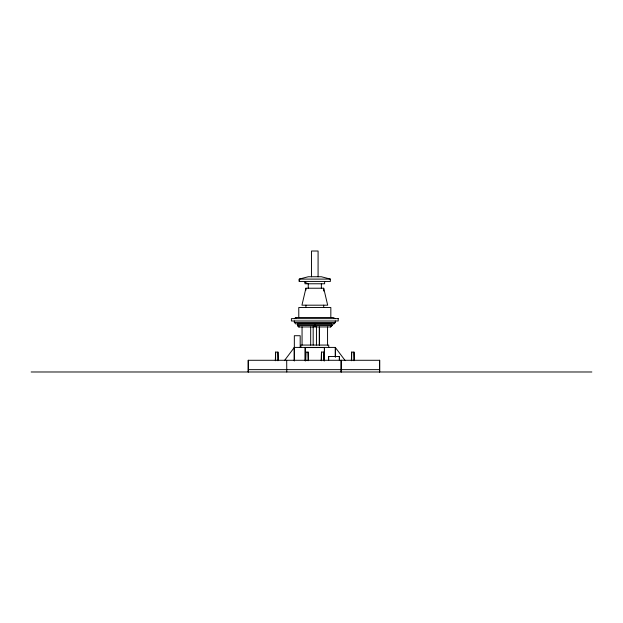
<?xml version="1.0" encoding="UTF-8"?>
<svg xmlns="http://www.w3.org/2000/svg" width="623" height="623" viewBox="0 0 623 623"><rect width="100%" height="100%" fill="white"/><g stroke="black" fill="none" stroke-linecap="round" stroke-linejoin="round"><path stroke-width="0.93" d="M305.208 360.795L305.208 347.572L324.396 347.572L324.396 360.873M324.388 360.795L324.396 347.572M328.617 360.281L328.617 356.543L339.379 356.543L339.379 360.211M339.379 360.281L339.379 356.543M275.319 360.522L275.623 352.096L277.959 352.096L278.263 360.522M305.488 360.522L305.784 352.096L308.128 352.096L308.432 360.522M321.164 360.39L321.46 352.096L323.804 352.096L324.1 360.522M351.356 360.522L351.66 352.096L354.004 352.096L354.308 360.522M305.916 288.223L301.945 305.184L327.682 305.184L323.695 288.223L305.916 288.223L305.916 290.108M284.399 360.655L294.22 347.572M313.174 345.072L313.174 326.943L314.576 325.479L314.576 324.015L297.498 324.015L297.498 325.479L298.923 326.943L330.603 326.943L332.012 325.479L332.012 324.015L314.919 324.015L314.919 325.479L316.328 326.943L314.919 325.479L331.997 325.479L330.595 326.943L332.004 325.479M333.827 323.898L335.291 322.441L335.275 320.977M313.19 326.943L314.662 325.479L297.498 325.479M296.564 317.465L294.344 318.633L296.556 317.465L333.064 317.465L335.275 318.633M330.377 279.096L299.242 279.096L299.242 281.432L330.377 281.432L330.377 279.096L321.367 276.752L308.253 276.752L299.258 279.096L299.258 281.432M294.329 322.441L335.275 322.441L333.873 323.898L295.73 323.898L294.329 322.441L294.344 320.977M294.329 347.416L335.291 347.416L335.275 356.987M248.367 369.641L379.524 369.641M31.15 371.986L591.85 371.986M304.982 282.351L308.253 283.776L308.253 288.223M297.615 324.015L297.615 325.479L299.024 326.943M297.615 325.479L298.923 326.943M345.22 360.655L335.4 347.572L335.4 357.018M379.757 371.986L379.757 360.281L248.133 360.281L248.133 371.986M379.524 360.281L379.524 371.986M353.996 352.096L353.996 360.764M351.66 352.096L351.66 360.764M341.209 360.281L341.209 371.986M341.116 360.281L341.116 371.986M330.829 317.465L330.844 307.521L298.775 307.521L298.791 317.465M328.734 347.416L328.726 345.072L300.886 345.072L300.886 347.416M328.617 356.543L328.617 360.211M327.558 326.943L327.566 345.072M324.63 281.432L324.638 283.776L304.982 283.776L304.982 281.432M323.804 352.096L323.804 360.764M323.695 288.223L323.703 291.05M323.703 305.184L323.695 307.521M321.46 352.096L321.468 360.764M321.359 283.776L321.367 288.223M318.08 276.752L318.088 251.014L311.531 251.014L311.539 276.752M316.445 326.943L316.445 345.072M310.682 326.943L310.682 345.072M308.128 352.096L308.128 360.764M305.924 305.184L305.916 307.521M305.784 352.096L305.784 360.764M305.208 347.416L305.208 360.818M302.054 326.943L302.062 345.072M300.185 347.416L300.185 335.719L294.336 335.719L294.336 360.818M294.22 347.572L294.22 360.873M286.689 360.281L286.782 371.986M277.959 352.096L277.951 360.764M275.615 352.096L275.615 360.764M248.367 360.281L248.367 371.986M314.693 325.479L313.26 326.943L314.701 325.479M338.219 318.633L291.4 318.633L291.4 320.977L338.219 320.977L338.219 318.633M319.373 345.072L319.373 326.943L319.365 345.072"/></g></svg>
